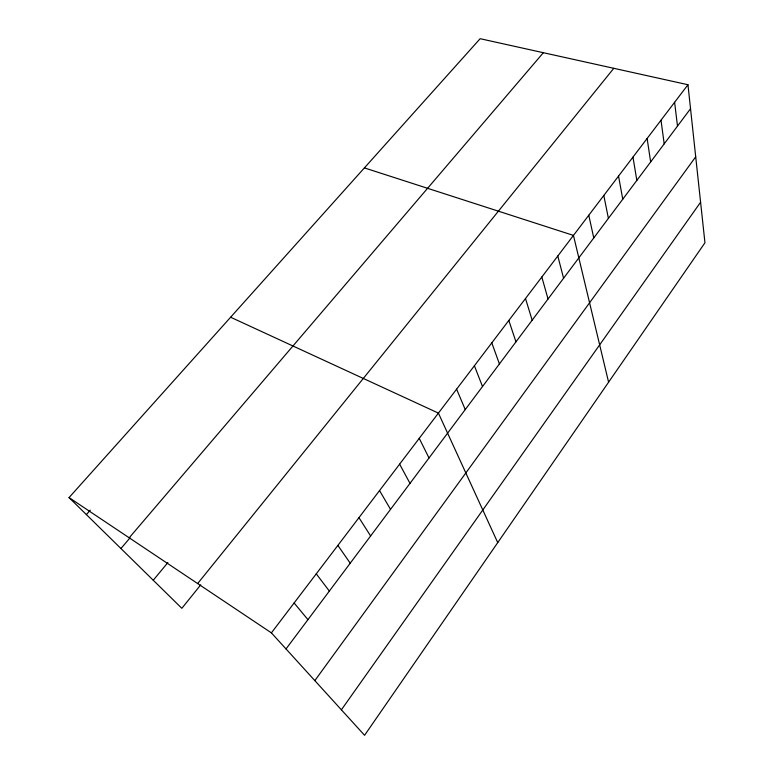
<?xml version="1.0" encoding="UTF-8"?>
<svg xmlns="http://www.w3.org/2000/svg" width="774" height="774" viewBox="0 0 774 774"><rect width="100%" height="100%" fill="white"/><g stroke="black" fill="none" stroke-linecap="round" stroke-linejoin="round"><path stroke-width="1.16" d="M341.392 709.806L700.586 202.227M314.834 680.617L695.71 156.803M286.022 648.941L690.534 108.689M687.96 84.734L704.95 242.765L364.573 735.3L271.403 632.871L687.96 84.734L480.141 38.7L69.05 497.585L181.842 608.316L200.737 584.863M197.651 583.557L613.792 68.305M153.252 580.248L167.871 562.582M129.2 537.795L543.358 52.7M120.938 548.524L130.022 537.872M86.388 514.594L90.277 510.172M364.409 167.9L573.447 235.412L608.596 382.192M230.623 317.234L438.413 413.103L497.73 542.613M69.05 497.585L271.403 632.871M294.12 602.985L307.946 619.664M316.266 573.844L329.347 591.084M337.87 545.418L350.225 563.191M358.952 517.671L370.62 535.956M379.531 490.59L390.531 509.36M399.626 464.158L409.997 483.373M419.247 438.336L429.009 457.976M456.602 389.177L465.242 409.581M474.394 365.763L482.512 386.526M491.8 342.863L499.414 363.944M508.828 320.455L515.958 341.847M525.498 298.512L532.164 320.204M541.819 277.044L548.04 299.006M557.793 256.01L563.588 278.234M588.782 215.24L593.764 237.937M603.807 195.464L608.403 218.374M618.532 176.095L622.76 199.208M632.968 157.093L636.838 180.4M647.122 138.478L650.653 161.96M660.996 120.212L664.198 143.867M674.609 102.303L677.492 126.114"/></g></svg>
